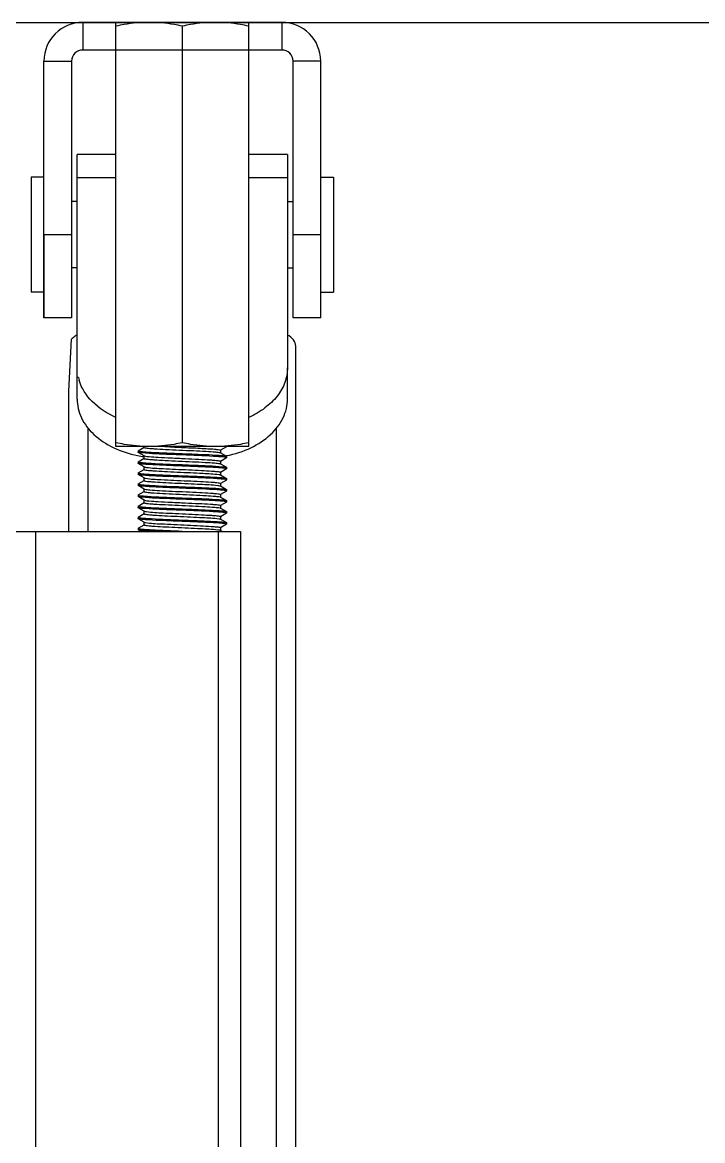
# Model space of a CAD drawing. Header units: inches. Extents: x -1293886 to -986005, y -15154 to 203628.
# Drawn here: x -1239146 to -1238727, y 87248 to 87937 of the extents above; entities that cross this region are included whole.
import ezdxf

# ---------------------------------------------------------------- set-up
doc = ezdxf.new("R2010")
doc.units = ezdxf.units.IN
doc.header["$LTSCALE"] = 100
doc.header["$MEASUREMENT"] = 0
doc.layers.add('W_DIM', color=4, linetype='Continuous')

# ---------------------------------------------------------------- blocks, each defined once
blk = doc.blocks.new('1111')
at = {"layer": 'W_DIM', "color": 7}
for p, q in [((-2283465.11, 1712437.48), (-2275933.7, 1712437.48)), ((-2278594.38, 1712437.48), (-2278594.38, 1712420.44)), ((-2278471.69, 1712437.48), (-2278594.38, 1712437.48)), ((-2278573.93, 1712176.32), (-2278573.93, 1712437.48)), ((-2278492.14, 1712437.48), (-2278573.93, 1712437.48)), ((-2278533.03, 1712435.18), (-2278533.03, 1712178.62)), ((-2278492.14, 1712176.32), (-2278492.14, 1712437.48)), ((-2278471.69, 1712437.48), (-2278471.69, 1712420.44)), ((-2278471.69, 1712420.44), (-2278594.38, 1712420.44)), ((-2278618.23, 1712255.64), (-2278618.23, 1712413.63)), ((-2278618.23, 1712413.63), (-2278601.19, 1712413.63)), ((-2278601.19, 1712413.63), (-2278601.19, 1712346.71)), ((-2278464.87, 1712255.64), (-2278464.87, 1712413.63)), ((-2278447.83, 1712413.63), (-2278464.87, 1712413.63)), ((-2278447.83, 1712255.64), (-2278447.83, 1712413.63)), ((-2278597.78, 1712339.9), (-2278597.78, 1712356.18)), ((-2278573.93, 1712356.18), (-2278597.78, 1712356.18)), ((-2278468.28, 1712356.18), (-2278492.14, 1712356.18)), ((-2278468.28, 1712356.18), (-2278468.28, 1712224.83)), ((-2278618.23, 1712342.18), (-2278626.09, 1712342.18)), ((-2278626.09, 1712342.18), (-2278626.09, 1712271.35)), ((-2278601.19, 1712346.71), (-2278601.19, 1712312.63)), ((-2278573.93, 1712341.7), (-2278597.78, 1712341.7)), ((-2278468.28, 1712341.7), (-2278492.14, 1712341.7)), ((-2278447.83, 1712342.18), (-2278439.98, 1712342.18)), ((-2278439.98, 1712342.18), (-2278439.98, 1712271.35)), ((-2278597.78, 1712321.04), (-2278597.78, 1712339.9)), ((-2278597.78, 1712327.21), (-2278601.19, 1712327.21)), ((-2278597.78, 1712237.66), (-2278597.78, 1712321.04)), ((-2278573.93, 1712321.29), (-2278573.97, 1712321.29)), ((-2278468.28, 1712327.21), (-2278464.87, 1712327.21)), ((-2278601.19, 1712312.63), (-2278601.19, 1712255.64)), ((-2278618.23, 1712306.76), (-2278618.23, 1712255.64)), ((-2278601.19, 1712306.76), (-2278618.23, 1712306.76)), ((-2278447.83, 1712306.76), (-2278464.87, 1712306.76)), ((-2278597.78, 1712286.31), (-2278601.19, 1712286.31)), ((-2278468.28, 1712286.31), (-2278464.87, 1712286.31)), ((-2278618.23, 1712271.35), (-2278626.09, 1712271.35)), ((-2278447.83, 1712271.35), (-2278439.98, 1712271.35)), ((-2278601.19, 1712255.64), (-2278618.23, 1712255.64)), ((-2278447.83, 1712255.64), (-2278464.87, 1712255.64)), ((-2278602.9, 1712210.4), (-2278601.25, 1712242.36)), ((-2278597.84, 1712218.81), (-2278597.78, 1712237.66)), ((-2278463.17, 1711126.01), (-2278463.17, 1712238.08)), ((-2278468.28, 1712205.55), (-2278468.28, 1712224.83)), ((-2278597.02, 1712218.81), (-2278597.84, 1712218.81)), ((-2278597.78, 1712205.55), (-2278597.78, 1712218.81)), ((-2278597.05, 1712218.73), (-2278597.07, 1712218.8)), ((-2278573.93, 1712219.05), (-2278573.97, 1712219.05)), ((-2278602.9, 1712124), (-2278602.9, 1712210.4)), ((-2278590.97, 1712124), (-2278590.97, 1712187.7)), ((-2278475.1, 1711244.55), (-2278475.1, 1712187.7)), ((-2278492.14, 1712176.32), (-2278573.93, 1712176.32)), ((-2278556.61, 1712175.81), (-2278556.61, 1712176.32)), ((-2278505.83, 1712176.16), (-2278505.77, 1712176.23)), ((-2278560.66, 1712170.79), (-2278560.59, 1712170.77)), ((-2278560.23, 1712173.75), (-2278560.3, 1712173.68)), ((-2278560.3, 1712173.68), (-2278560.3, 1712172.82)), ((-2278560.23, 1712172.75), (-2278560.3, 1712172.82)), ((-2278560.23, 1712173.75), (-2278556.53, 1712175.89)), ((-2278556.53, 1712170.61), (-2278560.23, 1712172.75)), ((-2278556.72, 1712170.11), (-2278556.63, 1712170.1)), ((-2278556.61, 1712168.99), (-2278556.61, 1712170.69)), ((-2278556.53, 1712170.61), (-2278556.4, 1712170.55)), ((-2278505.83, 1712176.16), (-2278509.53, 1712174.02)), ((-2278509.53, 1712172.48), (-2278505.83, 1712170.34)), ((-2278505.83, 1712169.34), (-2278509.53, 1712167.2)), ((-2278509.46, 1712174.1), (-2278509.46, 1712172.4)), ((-2278506.04, 1712170.66), (-2278505.96, 1712170.68)), ((-2278505.96, 1712170.68), (-2278505.87, 1712170.69)), ((-2278505.87, 1712170.69), (-2278505.82, 1712170.7)), ((-2278505.83, 1712170.34), (-2278505.77, 1712170.27)), ((-2278505.83, 1712169.34), (-2278505.77, 1712169.42)), ((-2278505.77, 1712170.27), (-2278505.77, 1712169.42)), ((-2278560.23, 1712166.93), (-2278560.3, 1712166.86)), ((-2278560.3, 1712166.86), (-2278560.3, 1712166.01)), ((-2278560.23, 1712165.93), (-2278560.3, 1712166.01)), ((-2278560.23, 1712166.93), (-2278556.53, 1712169.08)), ((-2278556.53, 1712163.79), (-2278560.23, 1712165.93)), ((-2278556.61, 1712162.17), (-2278556.61, 1712163.88)), ((-2278509.46, 1712163.17), (-2278509.66, 1712163.19)), ((-2278509.53, 1712165.67), (-2278505.83, 1712163.53)), ((-2278505.83, 1712162.53), (-2278509.53, 1712160.38)), ((-2278509.46, 1712167.29), (-2278509.46, 1712165.58)), ((-2278505.83, 1712163.53), (-2278505.77, 1712163.45)), ((-2278505.83, 1712162.53), (-2278505.77, 1712162.6)), ((-2278505.77, 1712163.45), (-2278505.77, 1712162.6)), ((-2278560.23, 1712160.12), (-2278560.3, 1712160.04)), ((-2278560.3, 1712160.04), (-2278560.3, 1712159.19)), ((-2278560.23, 1712159.12), (-2278560.3, 1712159.19)), ((-2278560.23, 1712160.12), (-2278556.53, 1712162.26)), ((-2278556.53, 1712156.98), (-2278560.23, 1712159.12)), ((-2278556.61, 1712155.36), (-2278556.61, 1712157.06)), ((-2278509.53, 1712158.85), (-2278505.83, 1712156.71)), ((-2278505.83, 1712155.71), (-2278509.53, 1712153.57)), ((-2278509.46, 1712160.47), (-2278509.46, 1712158.77)), ((-2278505.83, 1712156.71), (-2278505.77, 1712156.64)), ((-2278505.83, 1712155.71), (-2278505.77, 1712155.78)), ((-2278505.77, 1712156.64), (-2278505.77, 1712155.78)), ((-2278560.23, 1712153.3), (-2278560.3, 1712153.23)), ((-2278560.3, 1712153.23), (-2278560.3, 1712152.38)), ((-2278560.23, 1712152.3), (-2278560.3, 1712152.38)), ((-2278560.23, 1712153.3), (-2278556.53, 1712155.44)), ((-2278556.53, 1712150.16), (-2278560.23, 1712152.3)), ((-2278556.61, 1712148.54), (-2278556.61, 1712150.25)), ((-2278509.64, 1712152.08), (-2278509.53, 1712152.04)), ((-2278509.53, 1712152.04), (-2278505.83, 1712149.89)), ((-2278505.83, 1712148.89), (-2278509.53, 1712146.75)), ((-2278509.46, 1712153.65), (-2278509.46, 1712151.95)), ((-2278505.83, 1712149.89), (-2278505.77, 1712149.82)), ((-2278505.83, 1712148.89), (-2278505.77, 1712148.97)), ((-2278505.77, 1712149.82), (-2278505.77, 1712148.97)), ((-2278560.23, 1712146.49), (-2278560.3, 1712146.41)), ((-2278560.3, 1712146.41), (-2278560.3, 1712145.56)), ((-2278560.23, 1712145.49), (-2278560.3, 1712145.56)), ((-2278560.23, 1712146.49), (-2278556.53, 1712148.63)), ((-2278556.53, 1712143.34), (-2278560.23, 1712145.49)), ((-2278560.23, 1712139.67), (-2278556.53, 1712141.81)), ((-2278556.61, 1712141.73), (-2278556.61, 1712143.43)), ((-2278556.53, 1712143.34), (-2278556.4, 1712143.29)), ((-2278509.53, 1712145.22), (-2278505.83, 1712143.08)), ((-2278505.83, 1712142.08), (-2278509.53, 1712139.94)), ((-2278509.46, 1712146.84), (-2278509.46, 1712145.13)), ((-2278505.83, 1712143.08), (-2278505.77, 1712143)), ((-2278505.83, 1712142.08), (-2278505.77, 1712142.15)), ((-2278505.77, 1712143), (-2278505.77, 1712142.15)), ((-2278560.23, 1712139.67), (-2278560.3, 1712139.6)), ((-2278560.3, 1712139.6), (-2278560.3, 1712138.74)), ((-2278560.23, 1712138.67), (-2278560.3, 1712138.74)), ((-2278556.53, 1712136.53), (-2278560.23, 1712138.67)), ((-2278560.23, 1712132.86), (-2278556.53, 1712135)), ((-2278556.61, 1712134.91), (-2278556.61, 1712136.61)), ((-2278509.46, 1712135.91), (-2278509.66, 1712135.92)), ((-2278509.53, 1712138.4), (-2278505.83, 1712136.26)), ((-2278505.83, 1712135.26), (-2278509.53, 1712133.12)), ((-2278509.46, 1712140.02), (-2278509.46, 1712138.32)), ((-2278505.83, 1712136.26), (-2278505.77, 1712136.19)), ((-2278505.83, 1712135.26), (-2278505.77, 1712135.34)), ((-2278505.77, 1712136.19), (-2278505.77, 1712135.34)), ((-2278560.23, 1712132.86), (-2278560.3, 1712132.78)), ((-2278560.3, 1712132.78), (-2278560.3, 1712131.93)), ((-2278560.23, 1712131.85), (-2278560.3, 1712131.93)), ((-2278556.53, 1712129.71), (-2278560.23, 1712131.85)), ((-2278560.23, 1712126.04), (-2278556.53, 1712128.18)), ((-2278556.61, 1712128.09), (-2278556.61, 1712129.8)), ((-2278509.53, 1712131.59), (-2278505.83, 1712129.45)), ((-2278505.83, 1712128.45), (-2278509.53, 1712126.3)), ((-2278509.46, 1712133.21), (-2278509.46, 1712131.5)), ((-2278505.83, 1712129.45), (-2278505.77, 1712129.37)), ((-2278505.83, 1712128.45), (-2278505.77, 1712128.52)), ((-2278505.77, 1712129.37), (-2278505.77, 1712128.52)), ((-2278636.98, 1712124), (-2278497.25, 1712124)), ((-2278623.34, 1712124), (-2278623.34, 1710992.58)), ((-2278560.23, 1712126.04), (-2278560.3, 1712125.96)), ((-2278560.3, 1712125.96), (-2278560.3, 1712125.11)), ((-2278560.23, 1712125.04), (-2278560.3, 1712125.11)), ((-2278558.45, 1712124), (-2278560.23, 1712125.04)), ((-2278533.03, 1712124.26), (-2278526.66, 1712124)), ((-2278510.88, 1712124), (-2278510.88, 1710992.58)), ((-2278509.64, 1712124.82), (-2278509.53, 1712124.77)), ((-2278509.53, 1712124.77), (-2278508.21, 1712124)), ((-2278509.46, 1712126.39), (-2278509.46, 1712124.69)), ((-2278497.25, 1712124), (-2278497.25, 1710992.58))]:
    blk.add_line(p, q, dxfattribs=at)
for centre, radius, start, end in [((-2278594.38, 1712413.63), 23.86, 90, 180), ((-2278471.69, 1712413.63), 23.86, 0, 90), ((-2278594.38, 1712413.63), 6.82, 90, 180), ((-2278471.69, 1712413.63), 6.82, 0, 90), ((-2278570.85, 1712225.08), 26.96, 193.60874, 197.10106), ((-2278546.99, 1712238.76), 69.33, 258.69068, 261.93569), ((-2278550.54, 1712250.36), 77.49, 264.66273, 265.54279), ((-2278555.88, 1712172.04), 1.58, 250.95613, 252.09071), ((-2278515.5, 1712093.09), 77.14, 84.64983, 85.5433), ((-2278518.97, 1712238.17), 68.74, 280.53285, 280.84078), ((-2278550.62, 1712242.52), 76.47, 264.62433, 265.54382), ((-2278510.75, 1712162.23), 3.66, 75.6696, 76.53963), ((-2278550.4, 1712238.41), 79.18, 264.72681, 265.54051), ((-2278515.3, 1712081.8), 74.78, 84.55144, 85.55335), ((-2278550.55, 1712229.74), 77.32, 264.65689, 265.54292), ((-2278515.35, 1712074.44), 75.33, 84.57757, 85.54792), ((-2278550.54, 1712223.1), 77.49, 264.66273, 265.54279), ((-2278555.88, 1712144.77), 1.58, 250.95613, 252.09071), ((-2278515.5, 1712065.82), 77.14, 84.64983, 85.5433), ((-2278550.62, 1712215.26), 76.47, 264.62433, 265.54382), ((-2278510.75, 1712134.97), 3.66, 75.6696, 76.53963), ((-2278550.4, 1712211.15), 79.18, 264.72681, 265.54051), ((-2278515.3, 1712054.54), 74.78, 84.55144, 85.55335), ((-2278550.55, 1712202.47), 77.32, 264.65689, 265.54292)]:
    blk.add_arc(centre, radius, start, end, dxfattribs=at)
for points, knots in [([(-2278553.48, 1712437.48), (-2278558.62, 1712437.48), (-2278565.5, 1712436.82), (-2278572.24, 1712435.53), (-2278573.93, 1712435.18)], [0, 0, 0, 0, 0.749211, 1, 1, 1, 1]), ([(-2278533.03, 1712435.18), (-2278534.72, 1712435.53), (-2278541.46, 1712436.82), (-2278548.34, 1712437.48), (-2278553.48, 1712437.48)], [0, 0, 0, 0, 0.250789, 1, 1, 1, 1]), ([(-2278512.59, 1712437.48), (-2278517.73, 1712437.48), (-2278524.61, 1712436.82), (-2278531.35, 1712435.53), (-2278533.03, 1712435.18)], [0, 0, 0, 0, 0.749211, 1, 1, 1, 1]), ([(-2278492.14, 1712435.18), (-2278493.82, 1712435.53), (-2278500.57, 1712436.82), (-2278507.44, 1712437.48), (-2278512.59, 1712437.48)], [0, 0, 0, 0, 0.250789, 1, 1, 1, 1]), ([(-2278463.17, 1712238.08), (-2278463.17, 1712239.46), (-2278464.31, 1712242.45), (-2278466.82, 1712244.28), (-2278468.25, 1712244.99)], [0, 0, 0, 0, 0.461863, 1, 1, 1, 1]), ([(-2278468.28, 1712224.83), (-2278468.28, 1712221.78), (-2278469.45, 1712215.46), (-2278474.42, 1712206.86), (-2278482.15, 1712199.52), (-2278488.57, 1712195.85), (-2278492.06, 1712194.29)], [0, 0, 0, 0, 0.22414, 0.461145, 0.71917, 1, 1, 1, 1]), ([(-2278574.01, 1712194.29), (-2278579.35, 1712196.68), (-2278588.82, 1712202.69), (-2278595.12, 1712212.27), (-2278596.62, 1712217.15)], [0, 0, 0, 0, 0.533925, 1, 1, 1, 1]), ([(-2278597.78, 1712205.55), (-2278597.78, 1712201.62), (-2278595.77, 1712193.32), (-2278587.58, 1712182.85), (-2278575.44, 1712174.93), (-2278565.79, 1712171.82), (-2278560.66, 1712170.79)], [0, 0, 0, 0, 0.215544, 0.450343, 0.712966, 1, 1, 1, 1]), ([(-2278505.82, 1712170.7), (-2278500.65, 1712171.71), (-2278490.9, 1712174.79), (-2278478.62, 1712182.72), (-2278470.32, 1712193.24), (-2278468.28, 1712201.6), (-2278468.28, 1712205.55)], [0, 0, 0, 0, 0.287139, 0.549905, 0.784678, 1, 1, 1, 1]), ([(-2278553.48, 1712176.32), (-2278558.62, 1712176.32), (-2278565.5, 1712176.98), (-2278572.24, 1712178.27), (-2278573.93, 1712178.62)], [0, 0, 0, 0, 0.749211, 1, 1, 1, 1]), ([(-2278533.03, 1712178.62), (-2278534.72, 1712178.27), (-2278541.46, 1712176.98), (-2278548.34, 1712176.32), (-2278553.48, 1712176.32)], [0, 0, 0, 0, 0.250789, 1, 1, 1, 1]), ([(-2278543.73, 1712176.32), (-2278539.85, 1712176.12), (-2278534, 1712175.85), (-2278526.34, 1712175.49), (-2278520.95, 1712175.24), (-2278516.48, 1712174.94), (-2278512.72, 1712174.78), (-2278511, 1712174.36), (-2278509.46, 1712174.37), (-2278509.46, 1712174.1)], [0, 0, 0, 0, 0.338564, 0.510837, 0.670229, 0.806445, 0.910702, 0.97638, 1, 1, 1, 1]), ([(-2278512.59, 1712176.32), (-2278517.73, 1712176.32), (-2278524.61, 1712176.98), (-2278531.35, 1712178.27), (-2278533.03, 1712178.62)], [0, 0, 0, 0, 0.749211, 1, 1, 1, 1]), ([(-2278492.14, 1712178.62), (-2278493.82, 1712178.27), (-2278500.57, 1712176.98), (-2278507.44, 1712176.32), (-2278512.59, 1712176.32)], [0, 0, 0, 0, 0.250789, 1, 1, 1, 1]), ([(-2278505.77, 1712176.23), (-2278505.77, 1712176.25), (-2278505.8, 1712176.29), (-2278505.83, 1712176.31), (-2278505.85, 1712176.32)], [0, 0, 0, 0, 0.384576, 1, 1, 1, 1]), ([(-2278560.3, 1712173.68), (-2278560.3, 1712173.64), (-2278560.17, 1712173.56), (-2278560.06, 1712173.53), (-2278559.98, 1712173.51)], [0, 0, 0, 0, 0.314295, 1, 1, 1, 1]), ([(-2278557.79, 1712172.35), (-2278558.1, 1712172.38), (-2278558.91, 1712172.5), (-2278559.79, 1712172.49), (-2278560.23, 1712172.75)], [0, 0, 0, 0, 0.379133, 1, 1, 1, 1]), ([(-2278559.98, 1712173.51), (-2278559.86, 1712173.48), (-2278559.12, 1712173.33), (-2278558.37, 1712173.26), (-2278557.74, 1712173.2)], [0, 0, 0, 0, 0.163341, 1, 1, 1, 1]), ([(-2278533.03, 1712171.12), (-2278535.58, 1712171.22), (-2278543.84, 1712171.57), (-2278552.1, 1712171.82), (-2278557.79, 1712172.35)], [0, 0, 0, 0, 0.309073, 1, 1, 1, 1]), ([(-2278556.61, 1712175.81), (-2278556.61, 1712175.65), (-2278555.8, 1712175.56), (-2278554.82, 1712175.34), (-2278552.74, 1712175.18), (-2278548.92, 1712174.88), (-2278542.82, 1712174.56), (-2278534.78, 1712174.18), (-2278526.48, 1712173.79), (-2278519.07, 1712173.46), (-2278513.62, 1712173.02), (-2278510.69, 1712172.85), (-2278509.74, 1712172.57)], [0, 0, 0, 0, 0.009703, 0.035887, 0.07813, 0.135078, 0.284815, 0.464601, 0.649729, 0.81476, 0.937049, 1, 1, 1, 1]), ([(-2278556.56, 1712173.1), (-2278555.11, 1712172.99), (-2278547.28, 1712172.51), (-2278539.43, 1712172.23), (-2278533.03, 1712171.97)], [0, 0, 0, 0, 0.184553, 1, 1, 1, 1]), ([(-2278556.37, 1712170.54), (-2278555.46, 1712170.24), (-2278552.56, 1712170.09), (-2278547.16, 1712169.64), (-2278539.75, 1712169.31), (-2278531.43, 1712168.92), (-2278523.34, 1712168.54), (-2278517.21, 1712168.22), (-2278513.36, 1712167.92), (-2278511.26, 1712167.75), (-2278510.27, 1712167.53), (-2278509.46, 1712167.44), (-2278509.46, 1712167.29)], [0, 0, 0, 0, 0.061098, 0.182334, 0.347135, 0.532706, 0.713328, 0.863975, 0.921317, 0.963856, 0.990226, 1, 1, 1, 1]), ([(-2278533.03, 1712171.97), (-2278530.47, 1712171.87), (-2278522.2, 1712171.52), (-2278513.92, 1712171.28), (-2278508.23, 1712170.73)], [0, 0, 0, 0, 0.309586, 1, 1, 1, 1]), ([(-2278509.51, 1712169.99), (-2278510.95, 1712170.1), (-2278518.79, 1712170.58), (-2278526.64, 1712170.87), (-2278533.03, 1712171.12)], [0, 0, 0, 0, 0.184541, 1, 1, 1, 1]), ([(-2278509.74, 1712172.57), (-2278509.7, 1712172.55), (-2278509.63, 1712172.53), (-2278509.56, 1712172.5), (-2278509.53, 1712172.48)], [0, 0, 0, 0, 0.569522, 1, 1, 1, 1]), ([(-2278506.07, 1712169.58), (-2278506.19, 1712169.61), (-2278506.93, 1712169.76), (-2278507.68, 1712169.83), (-2278508.31, 1712169.89)], [0, 0, 0, 0, 0.16229, 1, 1, 1, 1]), ([(-2278508.23, 1712170.73), (-2278507.93, 1712170.7), (-2278507.13, 1712170.59), (-2278506.27, 1712170.59), (-2278505.83, 1712170.34)], [0, 0, 0, 0, 0.378727, 1, 1, 1, 1]), ([(-2278505.77, 1712169.42), (-2278505.77, 1712169.45), (-2278505.89, 1712169.53), (-2278506, 1712169.56), (-2278506.07, 1712169.58)], [0, 0, 0, 0, 0.315177, 1, 1, 1, 1]), ([(-2278560.3, 1712166.86), (-2278560.3, 1712166.83), (-2278560.19, 1712166.75), (-2278560.1, 1712166.73), (-2278560.03, 1712166.71)], [0, 0, 0, 0, 0.319254, 1, 1, 1, 1]), ([(-2278557.67, 1712165.53), (-2278558, 1712165.56), (-2278558.84, 1712165.68), (-2278559.77, 1712165.66), (-2278560.23, 1712165.93)], [0, 0, 0, 0, 0.380051, 1, 1, 1, 1]), ([(-2278560.03, 1712166.71), (-2278559.91, 1712166.67), (-2278559.17, 1712166.52), (-2278558.42, 1712166.45), (-2278557.79, 1712166.39)], [0, 0, 0, 0, 0.159053, 1, 1, 1, 1]), ([(-2278533.03, 1712164.3), (-2278535.56, 1712164.4), (-2278543.78, 1712164.75), (-2278552.01, 1712165), (-2278557.67, 1712165.53)], [0, 0, 0, 0, 0.307895, 1, 1, 1, 1]), ([(-2278556.61, 1712168.99), (-2278556.61, 1712168.84), (-2278555.82, 1712168.75), (-2278554.87, 1712168.53), (-2278552.84, 1712168.37), (-2278549.1, 1712168.07), (-2278543.12, 1712167.76), (-2278535.21, 1712167.38), (-2278526.99, 1712167.01), (-2278519.57, 1712166.66), (-2278513.98, 1712166.25), (-2278510.94, 1712166.04), (-2278509.9, 1712165.79)], [0, 0, 0, 0, 0.009517, 0.035128, 0.076492, 0.132277, 0.279305, 0.456588, 0.640385, 0.806077, 0.931494, 1, 1, 1, 1]), ([(-2278556.56, 1712166.29), (-2278555.12, 1712166.17), (-2278547.28, 1712165.7), (-2278539.43, 1712165.41), (-2278533.03, 1712165.16)], [0, 0, 0, 0, 0.184509, 1, 1, 1, 1]), ([(-2278556.53, 1712163.79), (-2278556.48, 1712163.76), (-2278556.04, 1712163.61), (-2278555.58, 1712163.55), (-2278555.19, 1712163.5)], [0, 0, 0, 0, 0.140461, 1, 1, 1, 1]), ([(-2278555.19, 1712163.5), (-2278551.75, 1712163.04), (-2278545.71, 1712162.8), (-2278536.97, 1712162.34), (-2278529.1, 1712162), (-2278521.73, 1712161.64), (-2278516.25, 1712161.34), (-2278512.85, 1712161.06), (-2278511.03, 1712160.9), (-2278510.16, 1712160.71), (-2278509.46, 1712160.61), (-2278509.46, 1712160.47)], [0, 0, 0, 0, 0.226556, 0.394464, 0.573122, 0.741029, 0.877994, 0.929534, 0.967621, 0.99116, 1, 1, 1, 1]), ([(-2278533.03, 1712165.16), (-2278530.49, 1712165.05), (-2278522.24, 1712164.7), (-2278513.99, 1712164.46), (-2278508.31, 1712163.92)], [0, 0, 0, 0, 0.308784, 1, 1, 1, 1]), ([(-2278509.66, 1712163.19), (-2278511.1, 1712163.3), (-2278518.89, 1712163.77), (-2278526.69, 1712164.05), (-2278533.03, 1712164.3)], [0, 0, 0, 0, 0.186017, 1, 1, 1, 1]), ([(-2278509.85, 1712165.78), (-2278509.78, 1712165.76), (-2278509.68, 1712165.73), (-2278509.57, 1712165.69), (-2278509.53, 1712165.67)], [0, 0, 0, 0, 0.585672, 1, 1, 1, 1]), ([(-2278506.71, 1712162.89), (-2278506.88, 1712162.91), (-2278507.8, 1712163.03), (-2278508.72, 1712163.11), (-2278509.46, 1712163.17)], [0, 0, 0, 0, 0.190958, 1, 1, 1, 1]), ([(-2278508.31, 1712163.92), (-2278507.99, 1712163.89), (-2278507.18, 1712163.78), (-2278506.28, 1712163.79), (-2278505.83, 1712163.53)], [0, 0, 0, 0, 0.379378, 1, 1, 1, 1]), ([(-2278505.77, 1712162.6), (-2278505.77, 1712162.63), (-2278506.09, 1712162.86), (-2278506.41, 1712162.84), (-2278506.71, 1712162.89)], [0, 0, 0, 0, 0.092798, 1, 1, 1, 1]), ([(-2278560.3, 1712160.04), (-2278560.3, 1712160.01), (-2278560.16, 1712159.93), (-2278560.06, 1712159.9), (-2278559.98, 1712159.88)], [0, 0, 0, 0, 0.312916, 1, 1, 1, 1]), ([(-2278557.75, 1712158.72), (-2278558.07, 1712158.75), (-2278558.89, 1712158.86), (-2278559.78, 1712158.86), (-2278560.23, 1712159.12)], [0, 0, 0, 0, 0.379419, 1, 1, 1, 1]), ([(-2278559.98, 1712159.88), (-2278559.85, 1712159.85), (-2278559.09, 1712159.7), (-2278558.32, 1712159.62), (-2278557.67, 1712159.56)], [0, 0, 0, 0, 0.163149, 1, 1, 1, 1]), ([(-2278533.03, 1712157.49), (-2278535.58, 1712157.59), (-2278543.82, 1712157.94), (-2278552.07, 1712158.18), (-2278557.75, 1712158.72)], [0, 0, 0, 0, 0.308711, 1, 1, 1, 1]), ([(-2278556.61, 1712162.17), (-2278556.61, 1712162.17), (-2278556.6, 1712162.15), (-2278556.6, 1712162.14), (-2278556.59, 1712162.13)], [0, 0, 0, 0, 0.463467, 1, 1, 1, 1]), ([(-2278556.59, 1712162.13), (-2278556.47, 1712161.99), (-2278555.81, 1712161.92), (-2278554.66, 1712161.7), (-2278552.77, 1712161.55), (-2278549.17, 1712161.27), (-2278543.58, 1712160.97), (-2278536.1, 1712160.6), (-2278528.24, 1712160.26), (-2278519.7, 1712159.8), (-2278513.85, 1712159.6), (-2278510.59, 1712159.1)], [0, 0, 0, 0, 0.011937, 0.038615, 0.07957, 0.133598, 0.274096, 0.443272, 0.620779, 0.785256, 1, 1, 1, 1]), ([(-2278556.55, 1712159.47), (-2278555.11, 1712159.36), (-2278547.27, 1712158.88), (-2278539.43, 1712158.59), (-2278533.03, 1712158.34)], [0, 0, 0, 0, 0.184619, 1, 1, 1, 1]), ([(-2278556.53, 1712156.98), (-2278556.44, 1712156.92), (-2278556.18, 1712156.85), (-2278555.91, 1712156.8), (-2278555.74, 1712156.77)], [0, 0, 0, 0, 0.374139, 1, 1, 1, 1]), ([(-2278555.74, 1712156.77), (-2278552.53, 1712156.22), (-2278546.66, 1712156.06), (-2278538.03, 1712155.57), (-2278529.97, 1712155.22), (-2278522.33, 1712154.85), (-2278516.6, 1712154.55), (-2278513.04, 1712154.26), (-2278511.11, 1712154.1), (-2278510.2, 1712153.89), (-2278509.46, 1712153.8), (-2278509.46, 1712153.65)], [0, 0, 0, 0, 0.210773, 0.377666, 0.558838, 0.731273, 0.873076, 0.926648, 0.966309, 0.990838, 1, 1, 1, 1]), ([(-2278533.03, 1712158.34), (-2278530.7, 1712158.25), (-2278522.87, 1712157.92), (-2278515.03, 1712157.64), (-2278509.54, 1712157.21)], [0, 0, 0, 0, 0.297814, 1, 1, 1, 1]), ([(-2278509.51, 1712156.36), (-2278510.95, 1712156.47), (-2278518.79, 1712156.95), (-2278526.64, 1712157.23), (-2278533.03, 1712157.49)], [0, 0, 0, 0, 0.184504, 1, 1, 1, 1]), ([(-2278510.59, 1712159.1), (-2278510.46, 1712159.08), (-2278510.11, 1712159.02), (-2278509.74, 1712158.97), (-2278509.53, 1712158.85)], [0, 0, 0, 0, 0.353551, 1, 1, 1, 1]), ([(-2278509.54, 1712157.21), (-2278508.69, 1712157.15), (-2278507.48, 1712156.98), (-2278506.18, 1712156.91), (-2278505.84, 1712156.71)], [0, 0, 0, 0, 0.683777, 1, 1, 1, 1]), ([(-2278506.05, 1712155.94), (-2278506.16, 1712155.97), (-2278506.87, 1712156.12), (-2278507.6, 1712156.19), (-2278508.2, 1712156.25)], [0, 0, 0, 0, 0.160861, 1, 1, 1, 1]), ([(-2278505.77, 1712155.78), (-2278505.77, 1712155.82), (-2278505.88, 1712155.89), (-2278505.98, 1712155.92), (-2278506.05, 1712155.94)], [0, 0, 0, 0, 0.319044, 1, 1, 1, 1]), ([(-2278560.3, 1712153.23), (-2278560.3, 1712153.19), (-2278560.18, 1712153.12), (-2278560.09, 1712153.09), (-2278560.02, 1712153.07)], [0, 0, 0, 0, 0.318137, 1, 1, 1, 1]), ([(-2278557.74, 1712151.9), (-2278558.06, 1712151.93), (-2278558.88, 1712152.05), (-2278559.78, 1712152.04), (-2278560.23, 1712152.3)], [0, 0, 0, 0, 0.379512, 1, 1, 1, 1]), ([(-2278560.02, 1712153.07), (-2278559.9, 1712153.04), (-2278559.15, 1712152.89), (-2278558.39, 1712152.82), (-2278557.75, 1712152.76)], [0, 0, 0, 0, 0.159502, 1, 1, 1, 1]), ([(-2278533.03, 1712150.67), (-2278535.58, 1712150.77), (-2278543.82, 1712151.12), (-2278552.07, 1712151.37), (-2278557.74, 1712151.9)], [0, 0, 0, 0, 0.308641, 1, 1, 1, 1]), ([(-2278556.61, 1712155.36), (-2278556.61, 1712155.23), (-2278555.93, 1712155.12), (-2278555.08, 1712154.93), (-2278553.3, 1712154.78), (-2278549.99, 1712154.5), (-2278544.63, 1712154.21), (-2278537.4, 1712153.85), (-2278529.64, 1712153.51), (-2278520.85, 1712153.06), (-2278514.74, 1712152.8), (-2278511.21, 1712152.37)], [0, 0, 0, 0, 0.008683, 0.031763, 0.069103, 0.119686, 0.254361, 0.420111, 0.597552, 0.765912, 1, 1, 1, 1]), ([(-2278556.56, 1712152.65), (-2278555.12, 1712152.54), (-2278547.28, 1712152.07), (-2278539.43, 1712151.78), (-2278533.03, 1712151.52)], [0, 0, 0, 0, 0.184538, 1, 1, 1, 1]), ([(-2278556.53, 1712150.16), (-2278556.49, 1712150.13), (-2278556.37, 1712150.09), (-2278556.24, 1712150.05), (-2278556.17, 1712150.04)], [0, 0, 0, 0, 0.406881, 1, 1, 1, 1]), ([(-2278556.17, 1712150.04), (-2278555.12, 1712149.79), (-2278552.08, 1712149.57), (-2278546.49, 1712149.17), (-2278539.07, 1712148.82), (-2278530.85, 1712148.44), (-2278522.94, 1712148.07), (-2278516.97, 1712147.75), (-2278513.23, 1712147.46), (-2278511.2, 1712147.3), (-2278510.24, 1712147.08), (-2278509.46, 1712146.99), (-2278509.46, 1712146.84)], [0, 0, 0, 0, 0.068576, 0.194029, 0.359725, 0.543506, 0.720761, 0.867753, 0.923531, 0.964877, 0.99049, 1, 1, 1, 1]), ([(-2278533.03, 1712151.52), (-2278530.47, 1712151.42), (-2278522.19, 1712151.07), (-2278513.9, 1712150.83), (-2278508.2, 1712150.28)], [0, 0, 0, 0, 0.309919, 1, 1, 1, 1]), ([(-2278509.5, 1712149.54), (-2278510.95, 1712149.66), (-2278518.79, 1712150.13), (-2278526.63, 1712150.42), (-2278533.03, 1712150.67)], [0, 0, 0, 0, 0.184493, 1, 1, 1, 1]), ([(-2278511.21, 1712152.37), (-2278511.03, 1712152.35), (-2278510.5, 1712152.27), (-2278509.97, 1712152.21), (-2278509.64, 1712152.08)], [0, 0, 0, 0, 0.341642, 1, 1, 1, 1]), ([(-2278506.05, 1712149.12), (-2278506.16, 1712149.16), (-2278506.88, 1712149.3), (-2278507.62, 1712149.37), (-2278508.23, 1712149.43)], [0, 0, 0, 0, 0.160696, 1, 1, 1, 1]), ([(-2278508.2, 1712150.28), (-2278507.9, 1712150.25), (-2278507.12, 1712150.14), (-2278506.27, 1712150.14), (-2278505.83, 1712149.89)], [0, 0, 0, 0, 0.378482, 1, 1, 1, 1]), ([(-2278505.77, 1712148.97), (-2278505.77, 1712149), (-2278505.88, 1712149.08), (-2278505.98, 1712149.1), (-2278506.05, 1712149.12)], [0, 0, 0, 0, 0.318595, 1, 1, 1, 1]), ([(-2278560.3, 1712146.41), (-2278560.3, 1712146.37), (-2278560.17, 1712146.3), (-2278560.06, 1712146.27), (-2278559.98, 1712146.25)], [0, 0, 0, 0, 0.314295, 1, 1, 1, 1]), ([(-2278557.79, 1712145.09), (-2278558.1, 1712145.12), (-2278558.91, 1712145.23), (-2278559.79, 1712145.23), (-2278560.23, 1712145.49)], [0, 0, 0, 0, 0.379133, 1, 1, 1, 1]), ([(-2278559.98, 1712146.25), (-2278559.86, 1712146.22), (-2278559.12, 1712146.07), (-2278558.37, 1712146), (-2278557.74, 1712145.94)], [0, 0, 0, 0, 0.163341, 1, 1, 1, 1]), ([(-2278533.03, 1712143.86), (-2278535.58, 1712143.96), (-2278543.84, 1712144.31), (-2278552.1, 1712144.55), (-2278557.79, 1712145.09)], [0, 0, 0, 0, 0.309073, 1, 1, 1, 1]), ([(-2278556.61, 1712148.54), (-2278556.61, 1712148.39), (-2278555.8, 1712148.3), (-2278554.82, 1712148.08), (-2278552.74, 1712147.91), (-2278548.92, 1712147.61), (-2278542.82, 1712147.3), (-2278534.78, 1712146.92), (-2278526.48, 1712146.53), (-2278519.07, 1712146.19), (-2278513.62, 1712145.76), (-2278510.69, 1712145.58), (-2278509.74, 1712145.3)], [0, 0, 0, 0, 0.009703, 0.035887, 0.07813, 0.135078, 0.284815, 0.464601, 0.649729, 0.81476, 0.937049, 1, 1, 1, 1]), ([(-2278556.56, 1712145.84), (-2278555.11, 1712145.72), (-2278547.28, 1712145.25), (-2278539.43, 1712144.96), (-2278533.03, 1712144.71)], [0, 0, 0, 0, 0.184553, 1, 1, 1, 1]), ([(-2278556.37, 1712143.28), (-2278555.46, 1712142.98), (-2278552.56, 1712142.83), (-2278547.16, 1712142.37), (-2278539.75, 1712142.04), (-2278531.43, 1712141.65), (-2278523.34, 1712141.27), (-2278517.21, 1712140.95), (-2278513.36, 1712140.65), (-2278511.26, 1712140.49), (-2278510.27, 1712140.27), (-2278509.46, 1712140.18), (-2278509.46, 1712140.02)], [0, 0, 0, 0, 0.061098, 0.182334, 0.347135, 0.532706, 0.713328, 0.863975, 0.921317, 0.963856, 0.990226, 1, 1, 1, 1]), ([(-2278533.03, 1712144.71), (-2278530.47, 1712144.61), (-2278522.2, 1712144.25), (-2278513.92, 1712144.01), (-2278508.23, 1712143.47)], [0, 0, 0, 0, 0.309586, 1, 1, 1, 1]), ([(-2278509.51, 1712142.73), (-2278510.95, 1712142.84), (-2278518.79, 1712143.31), (-2278526.64, 1712143.6), (-2278533.03, 1712143.86)], [0, 0, 0, 0, 0.184541, 1, 1, 1, 1]), ([(-2278509.74, 1712145.3), (-2278509.7, 1712145.29), (-2278509.63, 1712145.27), (-2278509.56, 1712145.24), (-2278509.53, 1712145.22)], [0, 0, 0, 0, 0.569522, 1, 1, 1, 1]), ([(-2278506.07, 1712142.31), (-2278506.19, 1712142.35), (-2278506.93, 1712142.49), (-2278507.68, 1712142.56), (-2278508.31, 1712142.62)], [0, 0, 0, 0, 0.16229, 1, 1, 1, 1]), ([(-2278508.23, 1712143.47), (-2278507.93, 1712143.44), (-2278507.13, 1712143.33), (-2278506.27, 1712143.33), (-2278505.83, 1712143.08)], [0, 0, 0, 0, 0.378727, 1, 1, 1, 1]), ([(-2278505.77, 1712142.15), (-2278505.77, 1712142.19), (-2278505.89, 1712142.27), (-2278506, 1712142.29), (-2278506.07, 1712142.31)], [0, 0, 0, 0, 0.315177, 1, 1, 1, 1]), ([(-2278560.3, 1712139.6), (-2278560.3, 1712139.56), (-2278560.19, 1712139.49), (-2278560.1, 1712139.46), (-2278560.03, 1712139.44)], [0, 0, 0, 0, 0.319254, 1, 1, 1, 1]), ([(-2278557.67, 1712138.26), (-2278558, 1712138.29), (-2278558.84, 1712138.41), (-2278559.77, 1712138.4), (-2278560.23, 1712138.67)], [0, 0, 0, 0, 0.380051, 1, 1, 1, 1]), ([(-2278560.03, 1712139.44), (-2278559.91, 1712139.41), (-2278559.17, 1712139.26), (-2278558.42, 1712139.19), (-2278557.79, 1712139.13)], [0, 0, 0, 0, 0.159053, 1, 1, 1, 1]), ([(-2278533.03, 1712137.04), (-2278535.56, 1712137.14), (-2278543.78, 1712137.49), (-2278552.01, 1712137.74), (-2278557.67, 1712138.26)], [0, 0, 0, 0, 0.307895, 1, 1, 1, 1]), ([(-2278556.61, 1712141.73), (-2278556.61, 1712141.58), (-2278555.82, 1712141.48), (-2278554.87, 1712141.27), (-2278552.84, 1712141.11), (-2278549.1, 1712140.81), (-2278543.12, 1712140.5), (-2278535.21, 1712140.12), (-2278526.99, 1712139.74), (-2278519.57, 1712139.39), (-2278513.98, 1712138.99), (-2278510.94, 1712138.78), (-2278509.9, 1712138.53)], [0, 0, 0, 0, 0.009517, 0.035128, 0.076492, 0.132277, 0.279305, 0.456588, 0.640385, 0.806077, 0.931494, 1, 1, 1, 1]), ([(-2278556.61, 1712134.91), (-2278556.61, 1712134.9), (-2278556.6, 1712134.89), (-2278556.6, 1712134.87), (-2278556.59, 1712134.87)], [0, 0, 0, 0, 0.463467, 1, 1, 1, 1]), ([(-2278556.56, 1712139.02), (-2278555.12, 1712138.91), (-2278547.28, 1712138.43), (-2278539.43, 1712138.15), (-2278533.03, 1712137.89)], [0, 0, 0, 0, 0.184509, 1, 1, 1, 1]), ([(-2278556.53, 1712136.53), (-2278556.48, 1712136.5), (-2278556.04, 1712136.34), (-2278555.58, 1712136.29), (-2278555.19, 1712136.24)], [0, 0, 0, 0, 0.140461, 1, 1, 1, 1]), ([(-2278555.19, 1712136.24), (-2278551.75, 1712135.77), (-2278545.71, 1712135.54), (-2278536.97, 1712135.08), (-2278529.1, 1712134.74), (-2278521.73, 1712134.37), (-2278516.25, 1712134.07), (-2278512.85, 1712133.8), (-2278511.03, 1712133.64), (-2278510.16, 1712133.44), (-2278509.46, 1712133.34), (-2278509.46, 1712133.21)], [0, 0, 0, 0, 0.226556, 0.394464, 0.573122, 0.741029, 0.877994, 0.929534, 0.967621, 0.99116, 1, 1, 1, 1]), ([(-2278533.03, 1712137.89), (-2278530.49, 1712137.79), (-2278522.24, 1712137.44), (-2278513.99, 1712137.2), (-2278508.31, 1712136.66)], [0, 0, 0, 0, 0.308784, 1, 1, 1, 1]), ([(-2278509.66, 1712135.92), (-2278511.1, 1712136.03), (-2278518.89, 1712136.5), (-2278526.69, 1712136.79), (-2278533.03, 1712137.04)], [0, 0, 0, 0, 0.186017, 1, 1, 1, 1]), ([(-2278509.85, 1712138.51), (-2278509.78, 1712138.5), (-2278509.68, 1712138.47), (-2278509.57, 1712138.43), (-2278509.53, 1712138.4)], [0, 0, 0, 0, 0.585672, 1, 1, 1, 1]), ([(-2278506.71, 1712135.62), (-2278506.88, 1712135.65), (-2278507.8, 1712135.77), (-2278508.72, 1712135.85), (-2278509.46, 1712135.91)], [0, 0, 0, 0, 0.190958, 1, 1, 1, 1]), ([(-2278508.31, 1712136.66), (-2278507.99, 1712136.63), (-2278507.18, 1712136.52), (-2278506.28, 1712136.52), (-2278505.83, 1712136.26)], [0, 0, 0, 0, 0.379378, 1, 1, 1, 1]), ([(-2278505.77, 1712135.34), (-2278505.77, 1712135.37), (-2278506.09, 1712135.6), (-2278506.41, 1712135.58), (-2278506.71, 1712135.62)], [0, 0, 0, 0, 0.092798, 1, 1, 1, 1]), ([(-2278560.3, 1712132.78), (-2278560.3, 1712132.74), (-2278560.16, 1712132.66), (-2278560.06, 1712132.64), (-2278559.98, 1712132.61)], [0, 0, 0, 0, 0.312916, 1, 1, 1, 1]), ([(-2278557.75, 1712131.46), (-2278558.07, 1712131.49), (-2278558.89, 1712131.6), (-2278559.78, 1712131.59), (-2278560.23, 1712131.85)], [0, 0, 0, 0, 0.379419, 1, 1, 1, 1]), ([(-2278559.98, 1712132.61), (-2278559.85, 1712132.58), (-2278559.09, 1712132.43), (-2278558.32, 1712132.36), (-2278557.67, 1712132.3)], [0, 0, 0, 0, 0.163149, 1, 1, 1, 1]), ([(-2278533.03, 1712130.22), (-2278535.58, 1712130.33), (-2278543.82, 1712130.68), (-2278552.07, 1712130.92), (-2278557.75, 1712131.46)], [0, 0, 0, 0, 0.308711, 1, 1, 1, 1]), ([(-2278556.61, 1712128.09), (-2278556.61, 1712127.96), (-2278555.93, 1712127.86), (-2278555.08, 1712127.67), (-2278553.3, 1712127.51), (-2278549.99, 1712127.24), (-2278544.63, 1712126.94), (-2278537.4, 1712126.59), (-2278529.64, 1712126.24), (-2278520.85, 1712125.79), (-2278514.74, 1712125.54), (-2278511.21, 1712125.11)], [0, 0, 0, 0, 0.008683, 0.031763, 0.069103, 0.119686, 0.254361, 0.420111, 0.597552, 0.765912, 1, 1, 1, 1]), ([(-2278556.59, 1712134.87), (-2278556.47, 1712134.73), (-2278555.81, 1712134.65), (-2278554.66, 1712134.43), (-2278552.77, 1712134.28), (-2278549.17, 1712134), (-2278543.58, 1712133.7), (-2278536.1, 1712133.34), (-2278528.24, 1712133), (-2278519.7, 1712132.53), (-2278513.85, 1712132.33), (-2278510.59, 1712131.84)], [0, 0, 0, 0, 0.011937, 0.038615, 0.07957, 0.133598, 0.274096, 0.443272, 0.620779, 0.785256, 1, 1, 1, 1]), ([(-2278556.55, 1712132.21), (-2278555.11, 1712132.09), (-2278547.27, 1712131.62), (-2278539.43, 1712131.33), (-2278533.03, 1712131.08)], [0, 0, 0, 0, 0.184619, 1, 1, 1, 1]), ([(-2278556.53, 1712129.71), (-2278556.44, 1712129.66), (-2278556.18, 1712129.59), (-2278555.91, 1712129.53), (-2278555.74, 1712129.5)], [0, 0, 0, 0, 0.374139, 1, 1, 1, 1]), ([(-2278555.74, 1712129.5), (-2278552.53, 1712128.95), (-2278546.66, 1712128.8), (-2278538.03, 1712128.31), (-2278529.97, 1712127.96), (-2278522.33, 1712127.59), (-2278516.6, 1712127.28), (-2278513.04, 1712127), (-2278511.11, 1712126.84), (-2278510.2, 1712126.63), (-2278509.46, 1712126.53), (-2278509.46, 1712126.39)], [0, 0, 0, 0, 0.210773, 0.377666, 0.558838, 0.731273, 0.873076, 0.926648, 0.966309, 0.990838, 1, 1, 1, 1]), ([(-2278533.03, 1712131.08), (-2278530.7, 1712130.98), (-2278522.87, 1712130.66), (-2278515.03, 1712130.38), (-2278509.54, 1712129.95)], [0, 0, 0, 0, 0.297814, 1, 1, 1, 1]), ([(-2278509.51, 1712129.1), (-2278510.95, 1712129.21), (-2278518.79, 1712129.68), (-2278526.64, 1712129.97), (-2278533.03, 1712130.22)], [0, 0, 0, 0, 0.184504, 1, 1, 1, 1]), ([(-2278510.59, 1712131.84), (-2278510.46, 1712131.82), (-2278510.11, 1712131.76), (-2278509.74, 1712131.7), (-2278509.53, 1712131.59)], [0, 0, 0, 0, 0.353551, 1, 1, 1, 1]), ([(-2278509.54, 1712129.95), (-2278508.69, 1712129.88), (-2278507.48, 1712129.71), (-2278506.18, 1712129.64), (-2278505.84, 1712129.45)], [0, 0, 0, 0, 0.683777, 1, 1, 1, 1]), ([(-2278506.05, 1712128.68), (-2278506.16, 1712128.71), (-2278506.87, 1712128.85), (-2278507.6, 1712128.92), (-2278508.2, 1712128.98)], [0, 0, 0, 0, 0.160861, 1, 1, 1, 1]), ([(-2278505.77, 1712128.52), (-2278505.77, 1712128.56), (-2278505.88, 1712128.63), (-2278505.98, 1712128.66), (-2278506.05, 1712128.68)], [0, 0, 0, 0, 0.319044, 1, 1, 1, 1]), ([(-2278560.3, 1712125.96), (-2278560.3, 1712125.93), (-2278560.18, 1712125.85), (-2278560.09, 1712125.83), (-2278560.02, 1712125.81)], [0, 0, 0, 0, 0.318137, 1, 1, 1, 1]), ([(-2278547.28, 1712124.01), (-2278548.98, 1712124.08), (-2278551.99, 1712124.25), (-2278555.93, 1712124.44), (-2278558.51, 1712124.76), (-2278559.88, 1712124.83), (-2278560.23, 1712125.04)], [0, 0, 0, 0, 0.391004, 0.698367, 0.904941, 1, 1, 1, 1]), ([(-2278560.02, 1712125.81), (-2278559.9, 1712125.78), (-2278559.15, 1712125.62), (-2278558.39, 1712125.55), (-2278557.75, 1712125.49)], [0, 0, 0, 0, 0.159502, 1, 1, 1, 1]), ([(-2278556.56, 1712125.39), (-2278555.12, 1712125.28), (-2278547.28, 1712124.8), (-2278539.43, 1712124.52), (-2278533.03, 1712124.26)], [0, 0, 0, 0, 0.184538, 1, 1, 1, 1]), ([(-2278511.21, 1712125.11), (-2278511.03, 1712125.09), (-2278510.5, 1712125.01), (-2278509.97, 1712124.94), (-2278509.64, 1712124.82)], [0, 0, 0, 0, 0.341642, 1, 1, 1, 1])]:
    blk.add_open_spline(points, degree=3, knots=knots, dxfattribs=at)
for points in [[(-2278600.29, 1712243.34), (-2278600.64, 1712243.04), (-2278600.96, 1712242.71), (-2278601.25, 1712242.36)], [(-2278597.82, 1712244.99), (-2278598.71, 1712244.55), (-2278599.55, 1712244), (-2278600.29, 1712243.34)]]:
    blk.add_open_spline(points, degree=3, dxfattribs=at)

msp = doc.modelspace()

# ---------------------------------------------------------------- block references
at = {"layer": 'W_DIM'}
msp.add_blockref('1111', (1039485.65, -1624500.72), dxfattribs=at)

doc.saveas('drawing.dxf')
